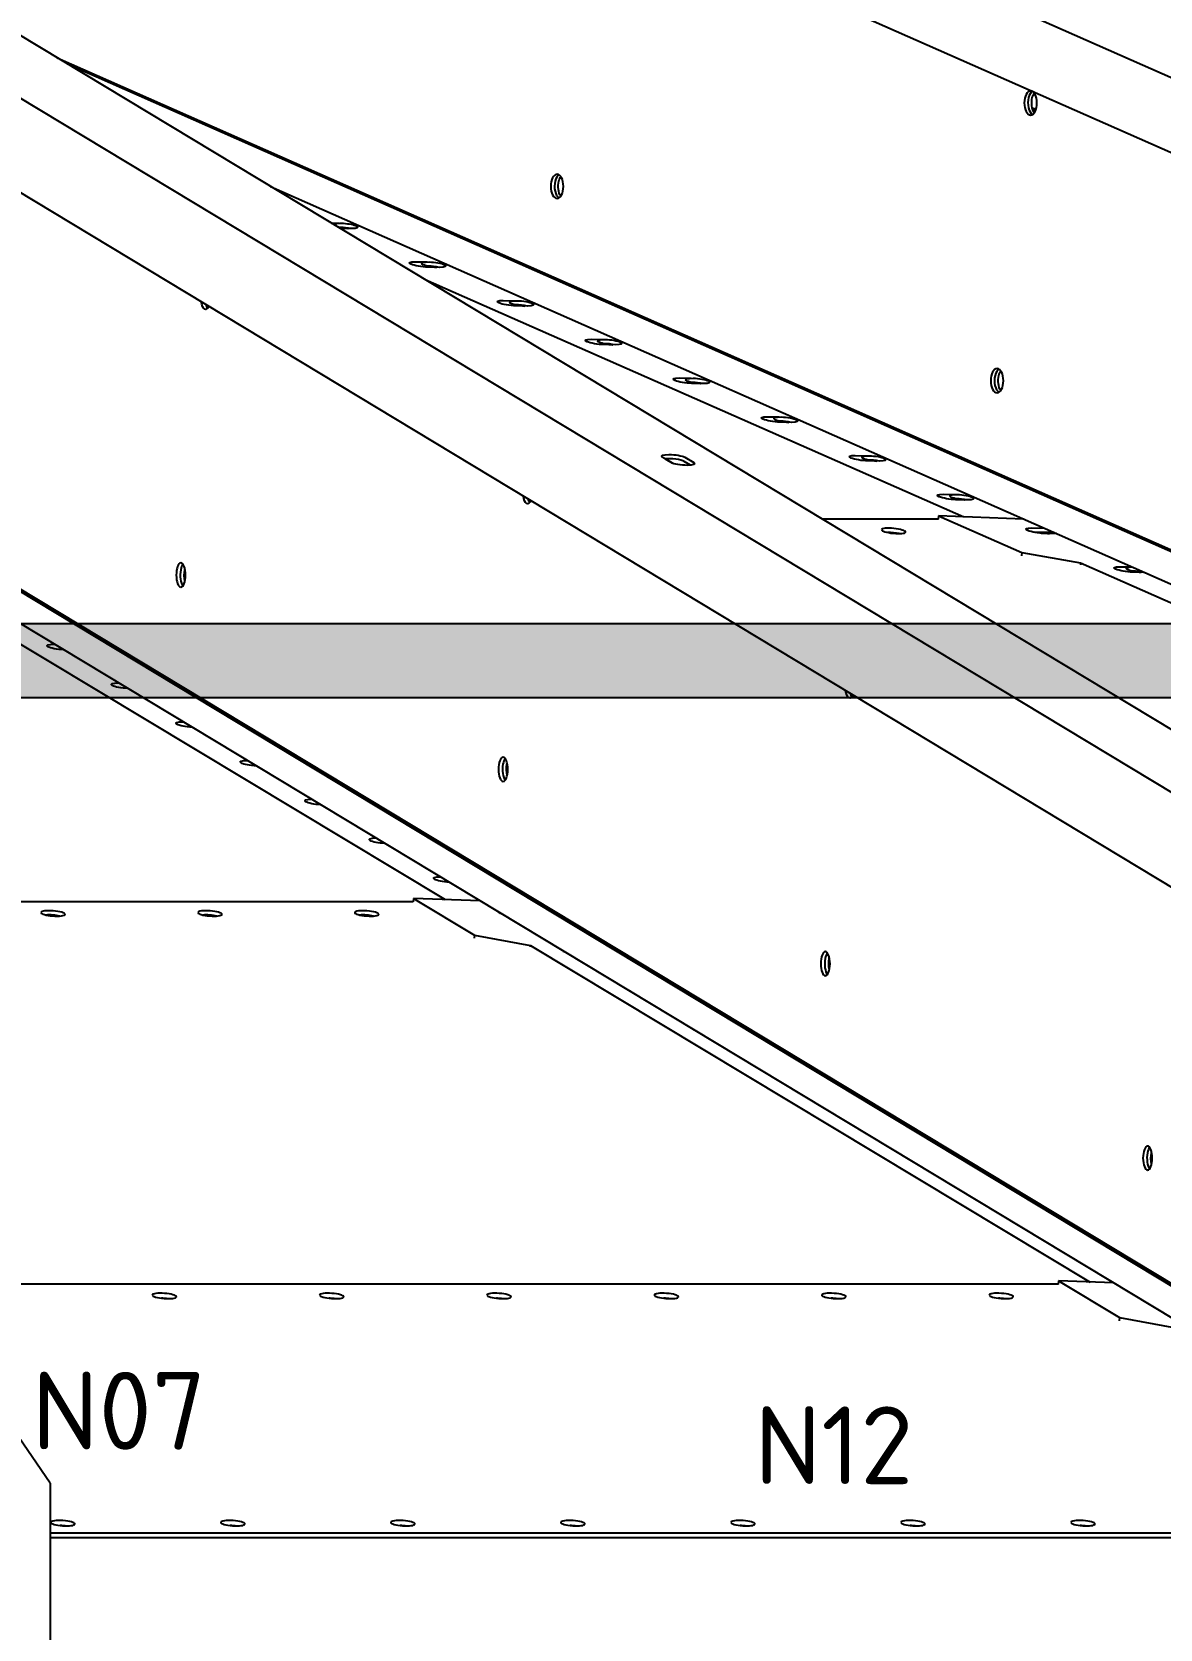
# Model space of a CAD drawing. Header units: millimetres. Extents: x -272986 to 200319, y -34579 to 49604.
# Drawn here: x 9743 to 10395, y 13685 to 14609 of the extents above; entities that cross this region are included whole.
import ezdxf

# ---------------------------------------------------------------- set-up
doc = ezdxf.new("R2010")
doc.units = ezdxf.units.MM
doc.linetypes.add('CENTER', pattern=[50.800000000000004, 31.75, -6.35, 6.35, -6.35])
doc.layers.get('Defpoints').update_dxf_attribs({"color": 9})
for name, color, linetype in [('X 0051 M', 7, 'Continuous'), ('X 2051 M', 1, 'CENTER'), ('X 3001 D', 5, 'Continuous'), ('X 5001 H', 8, 'Continuous'), ('X 5051 H', 253, 'Continuous')]:
    doc.layers.add(name, color=color, linetype=linetype)
doc.layers.add('X 5999 H', color=7, linetype='Continuous', true_color=0xffffff)
doc.styles.add('BIT STD. 2.5', font='isocpeur.ttf', dxfattribs={"height": 2.5})
doc.styles.add('BIT STD. 3.0', font='isocpeur.ttf', dxfattribs={"height": 2.5})
doc.dimstyles.new('BIT STD. 3.0', dxfattribs={"dimtxt": 3, "dimasz": 3, "dimexe": 1, "dimexo": 0.75, "dimgap": 1, "dimtad": 1, "dimdec": 0, "dimdsep": 46, "dimtxsty": 'BIT STD. 3.0', "dimcen": 0, "dimadec": 0, "dimazin": 0, "dimtfac": 1, "dimtdec": 0, "dimtmove": 0, "dimatfit": 3, "dimfxl": 1, "dimtfill": 1, "dimlwd": -1, "dimlwe": -1, "dimarcsym": 0})
pattern_1 = [(45, (0, 0), (-2.245064030267288, 2.245064030267288), []), (45, (0, 1.5875), (-2.245064030267288, 2.245064030267288), [])]

# ---------------------------------------------------------------- blocks, each defined once
blk = doc.blocks.new('A$C79477E6E')
at = {"extrusion": (0, 1, 0)}
for p, q in [((476.9535320341056, 1806.64523979739), (3012.505441377452, 276.9780702590779)), ((3072.557610990709, 276.9780702590597), (537.0057016473402, 1806.645239797375)), ((635.7450653151718, 1806.937440925562), (4097.672395711848, 277.2702713872477)), ((417.6466637249432, 1787.748446359687), (2953.198573068257, 258.0812768213946)), ((580.8028110970881, 1787.748446359687), (4042.730141493714, 258.0812768213946)), ((937.8569329507045, 1244.387000648647), (2861.240174608814, 84.03363207314942)), ((941.4698749396703, 1240.813944547395), (2861.163744125439, 82.68632884500585)), ((989.3010185121966, 1193.510843669057), (2861.163744125439, 64.23916648433806)), ((1958.776903833823, 948.9082230297281), (3961.688628994238, 63.91324275953957)), ((1964.61123770001, 945.3884414238601), (3961.688628994241, 62.97138614154392)), ((2522.798877798075, 920.0733403948525), (2525.050984276324, 919.2727532652243)), ((2522.993315145217, 919.328441284948), (2524.843311572891, 918.6707977213955)), ((2082.165495673329, 874.4694086095078), (3961.688628994238, 43.99419724816835)), ((2117.252713102742, 853.3017234304152), (2121.900941511838, 853.2077288587807)), ((2124.099938972071, 850.7206520765958), (2122.208978132487, 850.7588903124251)), ((2125.152135458604, 850.4649035906241), (2125.442911311129, 850.3364230556926)), ((2129.029549336217, 850.0676332709463), (2122.390970967081, 850.2018758845061)), ((2165.843165900213, 830.9195486234385), (2172.819568828836, 830.7784746599591)), ((2179.948176653215, 827.6383790721247), (2172.971915730253, 827.7794501640219)), ((2175.01657482086, 828.2914381484297), (2173.126375316981, 828.3296609888403)), ((2175.845675725581, 828.0657493469171), (2176.138734800217, 827.9362599606811)), ((2171.562065837017, 820.5375612886837), (2483.250695962925, 683.2437845942295)), ((2216.762807543328, 808.4902739133304), (2223.738196145827, 808.3492204611393)), ((2230.866803970206, 805.2091248733032), (2223.891557373365, 805.3501754539138)), ((2225.933209984269, 805.8622242341226), (2224.043772511537, 805.9004316650517)), ((2226.543513745393, 805.6646961230217), (2226.830139356112, 805.5380493899102)), ((2267.682449186439, 786.0609992032205), (2274.656823462821, 785.9199662623178)), ((2281.785431287204, 782.7798706744816), (2274.81119901648, 782.9209007438058)), ((2276.849844460783, 783.4330103337052), (2274.961169716149, 783.4712023410593)), ((2277.245421242929, 783.2618447832574), (2277.516839393124, 783.14191753062)), ((2318.602090829554, 763.6317244931124), (2325.575450779816, 763.490712063498)), ((2332.704058604195, 760.3506164756618), (2325.730840659591, 760.4916260336977)), ((2327.766478248897, 761.0037964472085), (2325.878566930831, 761.0419730168633)), ((2327.951200748586, 760.8572825804004), (2328.198499651637, 760.7480125186812)), ((2369.521732472669, 741.2024497830043), (2376.494078096806, 741.0614578646764)), ((2383.622685921189, 737.9213622768402), (2376.65048230271, 738.0623513235896)), ((2378.683111347094, 738.5745825746653), (2376.795964155568, 738.6127436924635)), ((2378.660680727531, 738.4510853078373), (2378.874723167402, 738.3565097544215)), ((2314.03470102567, 714.6485767070881), (2308.814447094668, 717.7978914679043)), ((2310.537099426005, 716.8550637951066), (2314.771247142737, 714.3006547414425)), ((2325.168430810681, 713.1690863404528), (2321.533547945848, 715.3619663059417)), ((2321.748760549825, 717.7978914679024), (2326.96901448083, 714.6485767070881)), ((2420.44137411578, 718.7731750728963), (2427.412705413801, 718.6322036658548)), ((2434.541313238184, 715.4921080780205), (2427.570123945821, 715.6330766134797)), ((2429.599743753854, 716.1453687161011), (2427.713361390368, 716.1835143678618)), ((2429.373711715194, 716.043319007118), (2429.545035080511, 715.9676190566879)), ((2471.361015758896, 696.3439003627882), (2478.331332730795, 696.2029494670332)), ((2480.516375467636, 693.7161548715521), (2478.630758635227, 693.7542850430564)), ((2480.090163220801, 693.6340413361413), (2480.208860379866, 693.5815944965598)), ((2485.459940555174, 693.0628538791989), (2478.489765588933, 693.2038019033716)), ((2468.532732860363, 681.8786414011574), (2401.400880495257, 681.8786414011574)), ((2468.689677564205, 683.8203937720154), (2468.426179985014, 681.8786414011574)), ((2517.724436439188, 681.8786414011574), (2468.689677564205, 683.8203937720154)), ((2468.689677564205, 683.8203937720154), (2516.823139917178, 662.6183857643737)), ((2518.034980132416, 681.8786414011574), (2517.724436439188, 681.8786414011574)), ((2522.677326138702, 676.8377358470352), (2529.768014277659, 676.6943508548284)), ((2535.561231966971, 674.1345932228523), (2523.869294376978, 674.3710227974389)), ((2527.919725501259, 673.8005947265392), (2529.249960047786, 673.7736952682135)), ((2536.873593051776, 673.5547209510169), (2529.80607596874, 673.6976373876187)), ((2553.672467357082, 666.1320675970874), (2553.587603010794, 666.1320675970874)), ((1859.220148098797, 656.5811394415705), (2183.139991861408, 461.7722684968685)), ((2516.823139917178, 662.6183857643737), (2516.565657454626, 660.7209596716802)), ((2516.823139917178, 662.6183857643737), (2550.813872733506, 656.5811394415705)), ((2550.813872733506, 656.5811394415705), (2550.673129342245, 655.5439807150924)), ((2550.813872733506, 656.5811394415705), (2992.843781130749, 461.8741476874948)), ((2573.59696778181, 654.4084611369253), (2580.520220051756, 654.2684619643042)), ((2587.627727152587, 651.1287930666604), (2580.725717611855, 651.2683626775088)), ((2582.611876375307, 651.7835557906328), (2580.762581692634, 651.8209514704977)), ((1957.081334969615, 609.5499117167074), (1957.271217176803, 609.5463708722109)), ((1962.475676196311, 606.4065849865347), (1962.302556146256, 606.4098132572908)), ((1994.37577194559, 587.1206370065975), (1994.445924459014, 587.119328831679)), ((1999.650383478522, 583.9795429460046), (1999.596993122232, 583.9805385471827)), ((2164.838088278615, 462.4507568652807), (2164.634569396181, 460.5090044944209)), ((2203.468392687118, 461.0186538006546), (2164.838088278615, 462.4507568652807)), ((2164.838088278615, 462.4507568652807), (2200.091878765594, 441.2487488576389)), ((2164.716797130426, 460.5090044944209), (1730.485329000785, 460.5090044944209)), ((2200.091878765594, 441.2487488576389), (2199.893239818, 439.3535554346599)), ((2200.091878765594, 441.2487488576389), (2232.470894783241, 435.2115025348339)), ((2232.470894783241, 435.2115025348339), (2232.362422149123, 434.1765764780703)), ((2232.470894783241, 435.2115025348339), (2556.390738546503, 240.4026315897372)), ((1954.594953636068, 124), (1869.172256129132, 249)), ((2538.088834953061, 241.081119958546), (2537.885316070631, 239.1393675876861)), ((2569.993907725893, 239.8983347541653), (2538.088834953061, 241.081119958546)), ((2538.088834953061, 241.081119958546), (2573.342625439884, 219.8791119509042)), ((2537.971490209802, 239.1393675876861), (1875.910830687404, 239.1393675876861)), ((2573.342625439884, 219.8791119509042), (2573.144220502774, 217.9861511974505)), ((2573.342625439884, 219.8791119509042), (2605.721641457509, 213.8418656280992)), ((1954.594953636068, 124), (1954.594953636068, 19)), ((1954.594953636068, 95.22993228098494), (2728.210907206001, 95.22993228098312)), ((2728.002366109915, 92.30682208662802), (1954.594953636068, 92.30682208662984))]:
    blk.add_line(p, q, dxfattribs=at)
at = {"extrusion": (0, 0, -1)}
for centre, major_axis, ratio, start_param, end_param in [((2521.899023138292, 922.8236979599151), (4.662936703425657e-15, -7.000000000000064), 0.5224985647159204, -4.258603374866197, 2.02458193231339), ((2526.162223960066, 922.8236979599187), (1.998401444325282e-15, -7.000000000000083), 0.5224985647159219, 0.6221752504491398, 2.024581932313404), ((2526.162223960066, 922.8236979599187), (1.332267629550188e-15, -6.9999999999994), 0.5224985647159219, 2.024581932313404, 2.519417403140376), ((2247.952003462775, 874.5281644422776), (4.662936703425657e-15, -7.000000000000064), 0.5224985647159204, -4.258603374866193, 2.024581932313393), ((2252.215204284545, 874.5281644422812), (1.77635683940025e-15, -6.999999999998453), 0.522498564715922, 2.02458193231331, 2.519417403140459), ((2252.215204284548, 874.5281644422794), (1.554312234475219e-15, -7.000000000000391), 0.5224985647159218, 0.622175250449013, 2.02458193231339), ((2125.639976836337, 851.6411972573551), (-6.961864500088557, 0.7296867015417704), 0.200432857043433, 0.04540287107042628, 2.659771290160591), ((2124.960805038136, 849.2052720953925), (6.936425114089134, -0.9412792553916878), 0.1819892258667465, -1.990683508877888, -1.247483718733551), ((2125.639976836337, 851.6411972573551), (6.961864500088316, -0.7296867015417448), 0.2004328570434331, -0.4818213634291757, 1.044927787494102), ((2169.407540815231, 829.3494993937311), (-6.936425114087543, 0.9412792553914708), 0.1819892258667467, -2.134987046166085, 1.006605607423708), ((2176.557584878723, 829.211922547247), (-6.961864500088503, 0.7296867015417644), 0.200432857043433, -1.841917693704165, 2.659771290160601), ((2176.557584878723, 829.211922547247), (6.96186450008843, -0.7296867015417572), 0.2004328570434331, -0.4818213634291801, 1.044714430311439), ((2044.475849401708, 810.348170787991), (0, -7.000000000000061), 0.3826834323650596, -0.7457192521791436, 1.19950485769779), ((2220.327182458346, 806.920224683623), (-6.936425114087543, 0.9412792553914708), 0.1819892258667467, -2.134987046166085, 1.006605607423708), ((2227.475192921109, 806.7826478371371), (-6.961864500088559, 0.7296867015417707), 0.2004328570434331, -1.841704691079552, 2.659771290160639), ((2226.800088324369, 804.3467226751745), (6.936425114089678, -0.9412792553917613), 0.1819892258667466, -1.99153494413923, -1.247274138702688), ((2227.475192921109, 806.7826478371371), (6.96186450008843, -0.7296867015417573), 0.2004328570434331, -0.4818213634291793, 1.044501427686917), ((2271.246824101458, 784.4909499735131), (-6.936425114087543, 0.9412792553914708), 0.1819892258667467, -2.134987046166085, 1.006605607423708), ((2278.392800963495, 784.353373127029), (-6.961864500088518, 0.7296867015417665), 0.2004328570434331, -1.841492041241047, 2.659771290160644), ((2277.719729967492, 781.9174479650665), (6.936425114089491, -0.9412792553917356), 0.1819892258667465, -1.991960370778719, -1.24716972987855), ((2278.392800963495, 784.353373127029), (6.96186450008843, -0.729686701541757), 0.2004328570434331, -0.4818213634291766, 1.044288777848432), ((2502.505483639001, 762.0526372703516), (4.662936703425657e-15, -7.000000000000064), 0.5224985647159204, -4.258603374866197, 2.02458193231339), ((2506.768684460774, 762.0526372703553), (1.77635683940025e-15, -6.999999999999496), 0.5224985647159218, 2.024581932313408, 2.519417403140534), ((2322.166465744569, 762.061675263405), (-6.936425114087543, 0.9412792553914708), 0.1819892258667467, -2.134987046166085, 1.006605607423708), ((2329.310409005881, 761.924098416921), (-6.961864500088534, 0.7296867015417685), 0.2004328570434331, -1.841279742434985, 2.659771290160604), ((2329.310409005881, 761.924098416921), (6.961864500088543, -0.729686701541769), 0.2004328570434331, -0.4818213634291784, 1.044076479042224), ((2506.768684460774, 762.0526372703534), (1.554312234475219e-15, -6.999999999999987), 0.5224985647159219, 0.6221752504489415, 2.024581932313404), ((2373.086107387684, 739.632400553297), (-6.936425114087541, 0.9412792553914697), 0.1819892258667467, -2.134987046166087, 1.006605607423706), ((2380.228017048263, 739.4948237068111), (-6.961864500088527, 0.7296867015417672), 0.2004328570434331, -1.841067792916515, 2.659771290160637), ((2380.228017048263, 739.4948237068111), (6.961864500088543, -0.729686701541769), 0.2004328570434331, -0.4818213634291784, 1.043864529523887), ((2379.559013253729, 737.0588985448485), (6.936425114089591, -0.9412792553917492), 0.1819892258667465, -1.992810644383639, -1.246961672307423), ((2320.50185775325, 714.648576707079), (6.972839224681826, -0.6160463835602841), 0.2078276749251632, -0.4019630360341999, 2.739629617555593), ((2424.005749030799, 717.2031258431889), (-6.936425114087542, 0.9412792553914698), 0.1819892258667467, -2.134987046166086, 1.006605607423707), ((2431.145625090652, 717.065548996703), (-6.961864500088605, 0.7296867015417754), 0.2004328570434331, -1.840856190959551, 2.659771290160591), ((2430.478654896844, 714.6296238347404), (6.936425114089172, -0.9412792553916929), 0.1819892258667465, -1.993235492266717, -1.246858022643155), ((2431.145625090652, 717.065548996703), (6.961864500088543, -0.729686701541769), 0.2004328570434331, -0.4818213634291784, 1.043652927566906), ((2230.913489794599, 697.872643616065), (-2.220446049250313e-16, -7.000000000000071), 0.3826834323650596, -0.7457192521777678, 1.199504857696238), ((2482.063233133034, 694.6362742865949), (-6.961864500088527, 0.7296867015417678), 0.2004328570434331, -1.840644934849539, 2.659771290160631), ((2481.398296539963, 692.2003491246323), (6.936425114089444, -0.9412792553917297), 0.1819892258667465, -1.993660148148772, -1.246754625117551), ((2532.980841175417, 672.2069995764869), (6.961864500088804, -0.7296867015419426), 0.2004328570434331, -2.263537164131135, -1.621587570508966), ((2030.271817539284, 649.5771100984257), (4.218847493575595e-15, -7.000000000000064), 0.3826834323650607, -4.258603374866183, 2.024581932313403), ((2034.891215201842, 649.5771100984275), (1.110223024625157e-15, -7.000000000000236), 0.3826834323650622, 1.039634466989359, 2.024581932313402), ((2034.891215201838, 649.577110098433), (8.881784197001252e-16, -6.999999999987114), 0.3826834323650622, 2.024581932313364, 2.101958186600623), ((2584.204826142533, 652.7008350607321), (-6.961864500088569, 0.7296867015417965), 0.2004328570434394, -1.831195359937992, 0.9926222696989004), ((1996.986382533913, 585.5505877768901), (-6.961864500088748, 0.7296867015419605), 0.2004328570434395, -1.976094817312744, 1.16549783627705), ((2417.35113018749, 585.3971164441409), (6.661338147750939e-16, -7.000000000000065), 0.3826834323650595, -0.7457192521763467, 1.199504857694697), ((2034.280819509884, 563.1213130667802), (-6.961864500088771, 0.7296867015419631), 0.2004328570434394, -1.96581832133809, 1.157817903174525), ((2071.575256485852, 540.6920383566721), (-6.961864500088792, 0.7296867015418191), 0.2004328570434394, -1.94726809272426, 1.139267674561532), ((2216.709457932175, 537.1015829264998), (4.218847493575595e-15, -7.000000000000064), 0.3826834323650607, -4.258603374866222, 2.024581932313365), ((2221.328855594733, 537.1015829265016), (1.110223024625156e-15, -7.000000000000294), 0.3826834323650621, 1.039634466989466, 2.024581932313379), ((2221.328855594726, 537.101582926518), (1.554312234475219e-15, -6.999999999967821), 0.3826834323650622, 2.024581932313117, 2.101958186600383), ((2108.869693461824, 518.2627636465622), (-6.961864500088792, 0.7296867015418191), 0.2004328570434395, -1.92870838267315, 1.120707964510361), ((2146.164130437795, 495.8334889364542), (-6.961864500088794, 0.7296867015418195), 0.2004328570434394, -1.910132769813126, 1.102132351650265), ((2183.458567413767, 473.4042142263443), (-6.961864500088764, 0.7296867015418163), 0.2004328570434394, -1.891534783200447, 1.083534365037604), ((1956.06927338578, 450.8373626697485), (6.982253733321256, -0.4981293040194546), 0.2139411660812019, -1.778922861750537, -1.362669791839155), ((2046.836508019765, 450.8373626697485), (6.982253733321649, -0.4981293040194824), 0.2139411660812019, -1.778922861750489, -1.362669791839185), ((2137.603742653748, 450.8373626697485), (6.982253733321654, -0.4981293040194828), 0.2139411660812018, -1.778922861750394, -1.362669791839319), ((2258.353818290441, 431.4687750004832), (-6.96186450008882, 0.7296867015418226), 0.2004328570434393, -0.7410333780092504, -0.06696704015351074), ((2403.147098325066, 424.6260557545756), (4.218847493575595e-15, -7.000000000000064), 0.3826834323650607, -4.258603374866214, 2.024581932313372), ((2407.766495987631, 424.6260557545775), (1.110223024625157e-15, -7.000000000001435), 0.3826834323650622, 1.039634466990075, 2.02458193231329), ((2407.766495987657, 424.6260557545374), (1.554312234475219e-15, -7.000000000082981), 0.3826834323650621, 2.024581932313909, 2.101958186599266), ((2295.648255266413, 409.0395002903733), (-6.961864500088723, 0.7296867015418129), 0.2004328570434394, -0.6795094600577443, -0.1284909581050481), ((2370.237129218349, 364.1809508701554), (-6.961864500081976, 0.7296867015411057), 0.2004328570434394, -0.4392005433478774, -0.3687998748148808), ((2589.584738717956, 312.1505285826497), (4.218847493575595e-15, -7.000000000000064), 0.3826834323650607, -4.258603374866211, 2.024581932313375), ((2594.204136380522, 312.1505285826497), (1.332267629550188e-15, -7.000000000000806), 0.3826834323650621, 1.039634466989969, 2.024581932313365), ((2594.204136380551, 312.1505285826115), (1.77635683940025e-15, -7.000000000081176), 0.3826834323650621, 2.024581932313876, 2.101958186599277), ((2020.676382965041, 232.3908359573852), (-6.98225373332115, 0.4981293040194395), 0.2139411660811984, -3.463462980256011, 2.819722326923575), ((2117.515384825809, 232.3908359573852), (-6.98225373332115, 0.4981293040194395), 0.2139411660811984, -3.463462980256011, 2.819722326923575), ((2214.35438668658, 232.3908359573852), (-6.98225373332115, 0.4981293040194395), 0.2139411660811984, -3.463462980256011, 2.819722326923575), ((2311.193388547348, 232.3908359573852), (-6.98225373332115, 0.4981293040194395), 0.2139411660811984, -3.463462980256011, 2.819722326923575), ((2408.032390408116, 232.3908359573852), (-6.98225373332115, 0.4981293040194395), 0.2139411660811984, -3.463462980256011, 2.819722326923575), ((2504.871392268884, 232.3908359573852), (-6.98225373332115, 0.4981293040194395), 0.2139411660811984, -3.463462980256011, 2.819722326923575), ((2020.46784186763, 229.4677257630156), (6.982253733321165, -0.498129304019449), 0.2139411660812018, -1.778922861478863, -1.362669791917708), ((2117.306843728398, 229.4677257630137), (6.982253733321665, -0.4981293040194847), 0.2139411660812018, -1.778922861478883, -1.36266979191769), ((2214.145845589166, 229.4677257630156), (6.982253733320721, -0.4981293040194171), 0.2139411660812018, -1.77892286147884, -1.362669791917635), ((2310.984847449934, 229.4677257630137), (6.98225373332246, -0.4981293040195414), 0.2139411660812018, -1.778922861478861, -1.362669791917841), ((2407.823849310702, 229.4677257630137), (6.982253733321699, -0.4981293040194874), 0.2139411660812019, -1.778922861478815, -1.362669791917691), ((2504.66285117147, 229.4677257630156), (6.982253733320464, -0.4981293040193992), 0.2139411660812018, -1.778922861478915, -1.362669791917539), ((1961.948397437005, 100.8537086395827), (-6.98225373332115, 0.4981293040194395), 0.2139411660811984, -3.463462980256004, 2.819722326923582), ((2060.313995058026, 100.8537086395827), (-6.98225373332115, 0.4981293040194395), 0.2139411660811984, -3.463462980256004, 2.819722326923582), ((2158.679592679047, 100.8537086395827), (-6.98225373332115, 0.4981293040194395), 0.2139411660811984, -3.463462980256004, 2.819722326923582), ((2257.045190300068, 100.8537086395827), (-6.98225373332115, 0.4981293040194395), 0.2139411660811984, -3.463462980256004, 2.819722326923582), ((2355.410787921093, 100.8537086395827), (-6.98225373332115, 0.4981293040194395), 0.2139411660811984, -3.463462980256004, 2.819722326923582), ((2453.776385542114, 100.8537086395827), (-6.98225373332115, 0.4981293040194395), 0.2139411660811984, -3.463462980256004, 2.819722326923582), ((2552.141983163136, 100.8537086395827), (-6.98225373332115, 0.4981293040194395), 0.2139411660811984, -3.463462980256004, 2.819722326923582)]:
    blk.add_ellipse(centre, major_axis=major_axis, ratio=ratio, start_param=start_param, end_param=end_param, dxfattribs=at)
for centre, major_axis, ratio, start_param, end_param in [((2524.030623549184, 922.8236979599187), (3.792521852119535e-13, -7.000000000000042), 0.5224985647159218, -2.0245819323135, -0.2956922084944826), ((2524.030623549173, 922.8236979599151), (-2.220446049250313e-16, 7.000000000000158), 0.5224985647159194, 1.117010721276374, 2.845900445095273), ((2524.030623549184, 922.8236979599187), (-1.998401444325282e-15, 6.999999999999838), 0.5224985647159218, 0.2956922084955788, 1.117010721276356), ((2250.083603873667, 874.5281644422794), (-8.881784197001252e-16, 7.000000000000079), 0.5224985647159219, 0.2956922084956938, 1.117010721276435), ((2250.083603873667, 874.5281644422794), (3.799183190267285e-13, -7.000000000000181), 0.5224985647159218, -2.024581932313485, -0.2956922084945119), ((2250.083603873656, 874.5281644422757), (-2.220446049250313e-16, 6.999999999999812), 0.5224985647159194, 1.117010721276326, 2.845900445095126), ((2125.384662732391, 849.2052720953925), (-6.961864500088579, 0.729686701541627), 0.2004328570434331, -2.078152360719416, -1.061011829433387), ((2125.291362318712, 851.6411972573533), (6.936425114087866, -0.9412792553913817), 0.1819892258667465, -1.836781804294141, -1.304810849295824), ((2176.302270774777, 826.7759973852826), (-6.961864500088211, 0.7296867015415881), 0.2004328570434331, -2.078117923047106, -1.061011829433394), ((2176.211003961831, 829.211922547247), (6.936425114088077, -0.9412792553914108), 0.1819892258667465, -1.836781804293916, -1.304810849295877), ((2046.785548232994, 810.3481707879928), (8.881784197001252e-16, -6.999999999999035), 0.3826834323650621, -0.9388264222513092, -0.4457221238611254), ((2046.78554823298, 810.348170787991), (4.440892098500626e-16, 7.000000000000895), 0.3826834323650597, 2.202766231337274, 2.695870529729183), ((2227.219878817163, 804.3467226751745), (-6.961864500088326, 0.7296867015416002), 0.2004328570434331, -2.078083484444738, -1.061011829433397), ((2227.130645604946, 806.7826478371371), (6.936425114088262, -0.9412792553914362), 0.1819892258667465, -1.83678180429404, -1.304810849295764), ((2278.137486859549, 781.9174479650665), (-6.961864500088468, 0.729686701541615), 0.2004328570434331, -2.078049044912317, -1.061011829433329), ((2278.050287248068, 784.353373127029), (6.936425114090705, -0.9412792553917673), 0.1819892258667465, -1.83678180429399, -1.304810849295839), ((2504.637084049897, 762.0526372703534), (-1.998401444325282e-15, 7.000000000000204), 0.5224985647159217, 0.2956922084955555, 1.117010721276417), ((2329.055094901934, 759.4881732549566), (-6.961864500088629, 0.7296867015416326), 0.2004328570434331, -2.07801460445008, -1.061011829433403), ((2328.969928891187, 761.924098416921), (6.936425114089327, -0.9412792553915803), 0.1819892258667465, -1.836781804293915, -1.304810849295816), ((2504.637084049897, 762.0526372703534), (3.796962744218035e-13, -7.000000000000096), 0.5224985647159218, -2.0245819323135, -0.2956922084947446), ((2504.637084049882, 762.0526372703516), (-6.661338147750939e-16, 7.000000000000187), 0.5224985647159194, 1.117010721276372, 2.845900445095272), ((2379.972702944317, 737.0588985448485), (-6.961864500088713, 0.7296867015416413), 0.2004328570434331, -2.077980163057747, -1.061011829433371), ((2379.889570534306, 739.4948237068111), (6.936425114089002, -0.9412792553915367), 0.1819892258667465, -1.836781804293817, -1.304810849296012), ((2315.066391218268, 715.3619663059308), (-6.972839224685911, 0.6160463835605224), 0.2078276749251722, -2.739629617557837, -0.8193896798238904), ((2430.890310986706, 714.6296238347404), (-6.961864500088387, 0.7296867015416071), 0.2004328570434331, -2.077945720735282, -1.061011829433391), ((2430.809212177421, 717.0655489967048), (6.936425114090563, -0.9412792553917481), 0.1819892258667465, -1.836781804294015, -1.304810849295853), ((2233.223188625885, 697.8726436160669), (1.998401444325282e-15, -7.000000000000856), 0.3826834323650622, -0.9388264222492531, -0.4457221238612381), ((2233.223188625871, 697.872643616065), (0, 7.000000000000274), 0.3826834323650597, 2.202766231339073, 2.695870529729426), ((2481.807919029088, 692.2003491246323), (-6.961864500088345, 0.7296867015416021), 0.2004328570434331, -2.0779112774824, -1.061011829433412), ((2481.728853820543, 694.6362742865949), (6.936425114088407, -0.9412792553914552), 0.1819892258667465, -1.836781804293842, -1.304810849295907), ((2442.355636618362, 672.6941846088775), (-6.961864500088025, 0.7296867015415932), 0.2004328570434394, -2.080580824157725, -1.061011829433242), ((2032.58151637057, 649.5771100984275), (2.76667577736589e-13, -6.999999999999987), 0.3826834323650621, -2.024581932313565, -0.4457221238612894), ((2032.581516370556, 649.5771100984257), (2.220446049250313e-16, 7.000000000000094), 0.3826834323650595, 1.117010721276418, 2.695870529729405), ((2032.58151637057, 649.5771100984275), (2.784439345759893e-13, -7.000000000000289), 0.3826834323650621, -2.695870529728682, -2.024581932314012), ((2032.581516370556, 649.5771100984257), (-2.771116669464391e-13, 6.999999999999993), 0.3826834323650595, 0.4457221238601443, 1.117010721276246), ((2583.949512038587, 650.2649098987695), (-6.961864500088381, 0.7296867015416301), 0.2004328570434394, -2.076312086450057, -1.061011829433327), ((2583.964805843476, 652.7008350607339), (6.936425114088796, -0.9412792553915404), 0.1819892258667522, -1.83678180429422, -1.304810849295662), ((2419.66082901878, 585.3971164441427), (6.66133814775094e-16, -7.00000000000178), 0.3826834323650622, -0.938826422247109, -0.4457221238613898), ((2419.660829018761, 585.3971164441391), (0, 6.999999999998704), 0.3826834323650596, 2.202766231341095, 2.695870529729698), ((2219.019156763461, 537.1015829265016), (2.76667577736589e-13, -6.999999999999987), 0.3826834323650621, -2.024581932313601, -0.4457221238612412), ((2219.019156763447, 537.1015829264998), (-4.440892098500626e-16, 7.000000000000085), 0.3826834323650596, 1.117010721276333, 2.695870529729419), ((2219.019156763465, 537.1015829265016), (2.773337115513642e-13, -7.000000000000523), 0.3826834323650622, -2.69587052972889, -2.024581932313974), ((2219.019156763447, 537.1015829264998), (-2.775557561562891e-13, 6.999999999999786), 0.3826834323650597, 0.4457221238600386, 1.117010721276223), ((1956.104030235128, 451.3245477021428), (-6.982253733321152, 0.4981293040192932), 0.2139411660812019, -2.188259565781653, -0.9533330878096382), ((2046.871264869111, 451.3245477021428), (-6.982253733321482, 0.4981293040193163), 0.2139411660812018, -2.188259565781484, -0.9533330878096771), ((2137.638499503097, 451.3245477021428), (-6.982253733321211, 0.4981293040192974), 0.2139411660812018, -2.18825956578157, -0.9533330878097517), ((2405.456797156356, 424.6260557545775), (2.782218899710643e-13, -7.000000000000377), 0.3826834323650622, -2.024581932313513, -0.4457221238615572), ((2405.456797156341, 424.6260557545756), (2.220446049250313e-16, 7.000000000000058), 0.3826834323650596, 1.117010721276422, 2.695870529729586), ((2405.456797156356, 424.6260557545738), (2.775557561562893e-13, -7.000000000002069), 0.3826834323650622, -2.695870529728981, -2.024581932314173), ((2405.456797156341, 424.6260557545738), (-2.76889622341514e-13, 7.000000000001351), 0.3826834323650596, 0.4457221238600724, 1.117010721276152), ((2591.89443754925, 312.1505285826515), (2.775557561562891e-13, -7.000000000000353), 0.3826834323650621, -2.024581932313498, -0.4457221238614539), ((2591.894437549232, 312.1505285826497), (2.220446049250313e-16, 7.000000000000123), 0.3826834323650596, 1.117010721276451, 2.695870529729962), ((2591.89443754925, 312.1505285826479), (2.788880237858393e-13, -7.000000000001791), 0.3826834323650623, -2.69587052972897, -2.02458193231412), ((2591.894437549232, 312.1505285826515), (-2.777778007612142e-13, 6.999999999998166), 0.3826834323650596, 0.4457221238596056, 1.117010721276317), ((2020.467841868958, 229.4677257630301), (-6.982253733317449, 0.4981293040193076), 0.2139411660810683, -1.77892286175233, -1.362669791837364), ((2117.306843729726, 229.4677257630283), (-6.982253733324085, 0.4981293040197355), 0.2139411660813151, -1.778922861752227, -1.362669791837573), ((2214.145845590494, 229.4677257630283), (-6.982253733323424, 0.498129304019679), 0.2139411660813209, -1.77892286175225, -1.362669791837578), ((2310.984847451266, 229.4677257630301), (-6.982253733322415, 0.4981293040196139), 0.2139411660811376, -1.778922861752294, -1.362669791837597), ((2407.823849312033, 229.4677257630265), (-6.982253733325869, 0.4981293040198452), 0.2139411660814848, -1.778922861752094, -1.362669791837676), ((2504.662851172801, 229.4677257630301), (-6.982253733317878, 0.4981293040193425), 0.2139411660810656, -1.778922861752315, -1.362669791837352), ((1961.739856340919, 97.93059844522759), (-6.982253733320029, 0.4981293040193652), 0.2139411660811474, -1.77892286175231, -1.362669791837494), ((2060.10545396194, 97.93059844522577), (-6.982253733322763, 0.4981293040195626), 0.2139411660812269, -1.778922861752278, -1.362669791837645), ((2158.471051582965, 97.93059844522577), (-6.982253733321093, 0.4981293040194502), 0.2139411660812324, -1.778922861752335, -1.362669791837573), ((2256.836649203986, 97.93059844522577), (-6.982253733321788, 0.4981293040194802), 0.2139411660812229, -1.778922861752182, -1.362669791837568), ((2355.202246825007, 97.93059844522577), (-6.982253733321934, 0.4981293040195051), 0.2139411660812328, -1.778922861752243, -1.362669791837509), ((2453.567844446032, 97.93059844522577), (-6.982253733321578, 0.4981293040194772), 0.2139411660812338, -1.778922861752255, -1.362669791837499), ((2551.933442067053, 97.93059844522577), (-6.982253733321198, 0.4981293040194464), 0.2139411660812309, -1.778922861752267, -1.362669791837554)]:
    blk.add_ellipse(centre, major_axis=major_axis, ratio=ratio, start_param=start_param, end_param=end_param)
at = {"extrusion": (0, 0, -0.9999999999999999)}
for centre, major_axis, ratio, start_param, end_param in [((2125.639976836337, 851.6411972573551), (-6.961864500088225, 0.7296867015417353), 0.2004328570434331, -1.842131050886605, -0.8534032892331334), ((2175.880446681254, 826.7759973852826), (6.936425114089102, -0.9412792553916828), 0.1819892258667465, -1.991109323661068, -1.247378801499776), ((2328.63937161061, 759.4881732549566), (6.936425114089221, -0.9412792553916988), 0.1819892258667465, -1.992385604039875, -1.247065574566526), ((2315.281603822245, 717.7978914678934), (-6.972839224685901, 0.6160463835606441), 0.2078276749251631, -0.4019630360344895, 2.739629617555304), ((2474.925390673914, 694.7738511330808), (-6.936425114087572, 0.9412792553914734), 0.1819892258667467, -2.134987046166085, 1.006605607423708), ((2482.063233133034, 694.6362742865949), (6.961864500088543, -0.729686701541769), 0.2004328570434331, -0.4818213634291793, 1.043441671456951), ((2526.241701053725, 675.267686617326), (-6.936425114090031, 0.941279255391838), 0.1819892258667525, -2.134987046165283, 1.00660560742451), ((2577.161342696836, 652.838411907218), (-6.936425114089554, 0.9412792553917734), 0.1819892258667524, -2.134987046165328, 1.006605607424465), ((2583.634248562899, 650.2649098987695), (6.936425114090381, -0.9412792553918885), 0.1819892258667522, -2.013160776114207, -1.24653103529566), ((1959.691945557941, 607.979862487), (-6.961864500088749, 0.7296867015419601), 0.2004328570434394, -1.976094817312708, 1.165497836277085), ((1956.277814481862, 453.7604728641054), (-6.982253733321149, 0.4981293040194478), 0.2139411660812018, -3.463462980256005, 2.819722326923581), ((2047.045049115852, 453.7604728641054), (-6.982253733321149, 0.4981293040194478), 0.2139411660812018, -3.463462980256005, 2.819722326923581), ((2137.812283749834, 453.7604728641054), (-6.982253733321149, 0.4981293040194478), 0.2139411660812018, -3.463462980256005, 2.819722326923581), ((2221.059381314473, 453.8980497105913), (-6.961864500089272, 0.7296867015418708), 0.2004328570434393, -0.7932525770155197, -0.01474784114705419)]:
    blk.add_ellipse(centre, major_axis=major_axis, ratio=ratio, start_param=start_param, end_param=end_param, dxfattribs=at)
at = {"extrusion": (0, 0, -0.9999999999999998)}
blk.add_ellipse((2442.610950722308, 675.1301097708401), major_axis=(-6.96186450008854, 0.7296867015417929), ratio=0.2004328570434394, start_param=-3.623414017018972, end_param=2.659771290160614, dxfattribs=at)
at = {"extrusion": (0, 0, -0.9999999999999997)}
blk.add_ellipse((2332.942692242381, 386.6102255802634), major_axis=(-6.961864500088628, 0.7296867015418033), ratio=0.2004328570434394, start_param=-0.6001016108141393, end_param=-0.2078988073488432, dxfattribs=at)
blk = doc.blocks.new('*D706')
at = {"layer": 'Defpoints', "color": 0, "transparency": 16777216}
for p in [(15596.99999999999, 17732.44809638601), (-1.091393642127514e-10, 13630), (15596.99999999999, 13630)]:
    blk.add_point(p, dxfattribs=at)
at = {"layer": 'X 3001 D', "color": 0, "transparency": 16777216}
for p, q in [((-1.091366087574533e-10, 13675), (-1.088844877758586e-10, 17792.44809638601)), ((15596.99999999999, 13675), (15596.99999999999, 17792.44809638601)), ((179.9999999998911, 17732.44809638601), (15416.99999999999, 17732.44809638601))]:
    blk.add_line(p, q, dxfattribs=at)
for points in [[(179.9999999998911, 17762.44809638601), (179.9999999998911, 17702.44809638601), (-1.08888161716256e-10, 17732.44809638601)], [(15416.99999999999, 17762.44809638601), (15416.99999999999, 17702.44809638601), (15596.99999999999, 17732.44809638601)]]:
    blk.add_solid(points, dxfattribs=at)
at = {"layer": 'X 3001 D', "color": 0, "transparency": 16777216, "insert": (7798.499999999942, 17882.44809638601), "char_height": 150, "attachment_point": 5, "style": 'BIT STD. 3.0', "bg_fill": 3, "box_fill_scale": 1.1, "bg_fill_color": 256, "bg_fill_true_color": 13158600, "bg_fill_transparency": 0}
blk.add_mtext('INTERNAL TANK DIAMETER - %%C15597mm (20 PLATES ROUND)', dxfattribs=at)
blk = doc.blocks.new('NP16_250NB_PLAN')
h = blk.add_hatch(color=8)
h.dxf.hatch_style = 1
edge = h.paths.add_edge_path()
edge.add_arc((-171.4518341663096, 45.94038050569741), 13, 0, 360)
edge = h.paths.add_edge_path()
edge.add_arc((-125.5114536606122, 125.5114536606122), 13, 0, 360)
edge = h.paths.add_edge_path()
edge.add_arc((-45.94038050569745, 171.4518341663096), 13, 0, 360)
edge = h.paths.add_edge_path()
edge.add_arc((45.94038050569739, 171.4518341663096), 13, 0, 360)
edge = h.paths.add_edge_path()
edge.add_arc((125.5114536606121, 125.5114536606123), 13, 0, 360)
edge = h.paths.add_edge_path()
edge.add_arc((171.4518341663096, 45.94038050569748), 13, 0, 360)
edge = h.paths.add_edge_path()
edge.add_arc((171.4518341663096, -45.94038050569743), 13, 0, 360)
edge = h.paths.add_edge_path()
edge.add_arc((125.5114536606121, -125.5114536606122), 13, 0, 360)
edge = h.paths.add_edge_path()
edge.add_arc((45.94038050569733, -171.4518341663096), 13, 0, 360)
edge = h.paths.add_edge_path()
edge.add_arc((-45.94038050569749, -171.4518341663096), 13, 0, 360)
edge = h.paths.add_edge_path()
edge.add_arc((-125.5114536606122, -125.5114536606122), 13, 0, 360)
edge = h.paths.add_edge_path()
edge.add_arc((-171.4518341663096, -45.94038050569742), 13, 0, 360)
edge = h.paths.add_edge_path()
edge.add_arc((0, 0), 135, 0, 360)
at = {"layer": 'X 5001 H'}
h = blk.add_hatch(color=256, dxfattribs=at)
h.dxf.hatch_style = 1
h.set_gradient(color1=(91, 91, 91), rotation=45, one_color=1, tint=1, name='CYLINDER')
edge = h.paths.add_edge_path()
edge.add_arc((0, 0), 202.5, 0, 360)
at = {"layer": 'X 5051 H'}
h = blk.add_hatch(dxfattribs=at)
h.set_pattern_fill('STEEL', color=256, style=0)
h.set_pattern_definition(pattern_1)
edge = h.paths.add_edge_path()
edge.add_arc((0, 0), 162, 0, 360)
edge = h.paths.add_edge_path(flags=17)
edge.add_arc((0, 0), 160, 0, 360)
at = {"layer": 'Defpoints'}
for centre, radius in [((1.08683813901736e-14, 177.5), 7), ((-88.74999999999997, 153.7195091717379), 7), ((88.74999999999996, 153.7195091717379), 7), ((-153.7195091717379, 88.75000000000003), 7), ((153.7195091717379, 88.75), 7), ((-177.5, 2.17367627803472e-14), 7), ((177.5, -4.347352556069439e-14), 7), ((-153.7195091717379, -88.74999999999994), 6.999999999999999), ((153.7195091717378, -88.7500000000001), 7), ((-88.75000000000007, -153.7195091717378), 7), ((88.74999999999987, -153.7195091717379), 7), ((-1.114309789189069e-13, -177.5), 7)]:
    blk.add_circle(centre, radius, dxfattribs=at)
at = {"layer": 'X 0051 M'}
for centre, radius in [((0, 0), 202.5), ((-45.94038050569745, 171.4518341663096), 13), ((45.94038050569739, 171.4518341663096), 13), ((0, 0), 162), ((0, 0), 160), ((-125.5114536606122, 125.5114536606122), 13), ((0, 0), 135), ((125.5114536606121, 125.5114536606123), 13), ((-171.4518341663096, 45.94038050569741), 13), ((171.4518341663096, 45.94038050569748), 13), ((-171.4518341663096, -45.94038050569742), 13), ((171.4518341663096, -45.94038050569743), 13), ((-125.5114536606122, -125.5114536606122), 13), ((125.5114536606121, -125.5114536606122), 13), ((-45.94038050569749, -171.4518341663096), 13), ((45.94038050569733, -171.4518341663096), 13)]:
    blk.add_circle(centre, radius, dxfattribs=at)
at = {"layer": 'X 2051 M'}
for p, q in [((0, -223.5), (0, 223.5)), ((-51.11676140774787, 190.770350692091), (-40.76399960364704, 152.1333176405282)), ((51.1167614077478, 190.770350692091), (40.76399960364698, 152.1333176405282)), ((-139.6535892843431, 139.6535892843431), (-111.3693180368813, 111.3693180368812)), ((139.653589284343, 139.6535892843432), (111.3693180368812, 111.3693180368813)), ((-190.770350692091, 51.11676140774781), (-152.1333176405282, 40.76399960364699)), ((190.7703506920909, 51.11676140774793), (152.1333176405282, 40.76399960364707)), ((-223.5, 0), (223.5, 0)), ((-190.770350692091, -51.11676140774784), (-152.1333176405282, -40.76399960364703)), ((190.770350692091, -51.11676140774784), (152.1333176405282, -40.76399960364701)), ((-139.6535892843432, -139.6535892843431), (-111.3693180368812, -111.3693180368812)), ((139.6535892843431, -139.6535892843432), (111.3693180368812, -111.3693180368813)), ((-51.11676140774791, -190.770350692091), (-40.76399960364706, -152.1333176405282)), ((51.11676140774776, -190.770350692091), (40.76399960364696, -152.1333176405283))]:
    blk.add_line(p, q, dxfattribs=at)
blk.add_circle((0, 0), 177.5, dxfattribs=at)
blk = doc.blocks.new('*U511')
blk.add_blockref('NP16_250NB_PLAN', (11101.84925934169, 800.5))
at = {"layer": 'Defpoints', "style": 'BIT STD. 2.5'}
blk.add_attdef('REF.', (11101.84925934169, 1329.921649182432), '', height=45, dxfattribs=at)
blk = doc.blocks.new('NP16_100NB_PLAN')
h = blk.add_hatch(color=8)
h.dxf.hatch_style = 1
edge = h.paths.add_edge_path()
edge.add_arc((34.44150891285803, -83.14915792601583), 9, 0, 360)
edge = h.paths.add_edge_path()
edge.add_arc((83.14915792601576, -34.44150891285818), 9, 0, 360)
edge = h.paths.add_edge_path()
edge.add_arc((83.14915792601585, 34.44150891285798), 9, 0, 360)
edge = h.paths.add_edge_path()
edge.add_arc((34.44150891285809, 83.1491579260158), 9, 0, 360)
edge = h.paths.add_edge_path()
edge.add_arc((-34.44150891285806, 83.14915792601582), 9, 0, 360)
edge = h.paths.add_edge_path()
edge.add_arc((-83.14915792601579, 34.44150891285811), 9, 0, 360)
edge = h.paths.add_edge_path()
edge.add_arc((-83.14915792601583, -34.44150891285803), 9, 0, 360)
edge = h.paths.add_edge_path()
edge.add_arc((-34.44150891285813, -83.14915792601577), 9, 0, 360)
edge = h.paths.add_edge_path()
edge.add_arc((0, 0), 57.5, 0, 360)
at = {"layer": 'X 5001 H'}
h = blk.add_hatch(color=256, dxfattribs=at)
h.dxf.hatch_style = 1
h.set_gradient(color1=(91, 91, 91), rotation=45, one_color=1, tint=1, name='CYLINDER')
edge = h.paths.add_edge_path()
edge.add_arc((0, 0), 110, 0, 360)
at = {"layer": 'X 5051 H'}
h = blk.add_hatch(dxfattribs=at)
h.set_pattern_fill('STEEL', color=256, style=0)
h.set_pattern_definition(pattern_1)
edge = h.paths.add_edge_path()
edge.add_arc((0, 0), 81, 0, 360)
edge = h.paths.add_edge_path(flags=17)
edge.add_arc((0, 0), 79, 0, 360)
at = {"layer": 'Defpoints'}
for centre in [(1.06581410364015e-14, 90), (-63.63961030678927, 63.63961030678929), (63.63961030678936, 63.6396103067892), (-90, 3.615288407185502e-14), (90, -1.071263845860149e-13), (-63.63961030678932, -63.63961030678924), (63.63961030678924, -63.63961030678932), (-6.164762710730853e-14, -90)]:
    blk.add_circle(centre, 7, dxfattribs=at)
at = {"layer": 'X 0051 M'}
for centre, radius in [((0, 0), 110), ((-34.44150891285806, 83.14915792601582), 9), ((34.44150891285809, 83.1491579260158), 9), ((0, 0), 81), ((0, 0), 79), ((0, 0), 57.5), ((-83.14915792601579, 34.44150891285811), 9), ((83.14915792601585, 34.44150891285798), 9), ((-83.14915792601583, -34.44150891285803), 9), ((83.14915792601576, -34.44150891285818), 9), ((-34.44150891285813, -83.14915792601577), 9), ((34.44150891285803, -83.14915792601583), 9)]:
    blk.add_circle(centre, radius, dxfattribs=at)
at = {"layer": 'X 2051 M'}
for p, q in [((0, -131), (0, 131)), ((-40.5644438306995, 97.9312304461964), (-28.31857399501664, 68.36708540583521)), ((40.56444383069952, 97.9312304461964), (28.31857399501664, 68.36708540583521)), ((-97.93123044619638, 40.56444383069955), (-68.3670854058352, 28.31857399501666)), ((97.93123044619645, 40.5644438306994), (68.36708540583525, 28.31857399501657)), ((-131, 0), (131, 0)), ((-97.93123044619641, -40.56444383069945), (-68.36708540583523, -28.3185739950166)), ((97.93123044619635, -40.56444383069963), (68.36708540583518, -28.31857399501671)), ((-40.56444383069958, -97.93123044619637), (-28.31857399501668, -68.3670854058352)), ((40.56444383069945, -97.93123044619641), (28.3185739950166, -68.36708540583523))]:
    blk.add_line(p, q, dxfattribs=at)
blk.add_circle((0, 0), 90, dxfattribs=at)
blk = doc.blocks.new('*U510')
blk.add_blockref('NP16_100NB_PLAN', (10250.90310094374, 800))
at = {"layer": 'Defpoints', "style": 'BIT STD. 2.5'}
blk.add_attdef('REF.', (10250.90310094374, 1329.421649182432), '', height=45, dxfattribs=at)
blk = doc.blocks.new('*D688')
at = {"layer": 'Defpoints', "color": 0, "transparency": 16777216}
for p in [(8011.633869806683, 13259), (11215.46061634927, 13258.5), (390.3356475708861, 0.5)]:
    blk.add_point(p, dxfattribs=at)
at = {"layer": 'X 3001 D', "color": 0, "transparency": 16777216}
for p, q in [((8056.633869806683, 13259), (10495.46061634927, 13259)), ((10495.46061634927, 13259), (10855.46061634927, 13258.5)), ((10855.46061634927, 13258.5), (14586.75666000548, 13258.5))]:
    blk.add_line(p, q, dxfattribs=at)
at = {"layer": 'X 3001 D', "color": 0, "transparency": 16777216, "insert": (12931.10863817737, 13408.5), "char_height": 150, "attachment_point": 5, "style": 'BIT STD. 3.0', "bg_fill": 3, "box_fill_scale": 1.1, "bg_fill_color": 256, "bg_fill_true_color": 13158600, "bg_fill_transparency": 0}
blk.add_mtext('{\\fArial|b0|i0|c0|p34;▼}13.259m - {\\C7;N01, N02, N03, N05, N07}', dxfattribs=at)

msp = doc.modelspace()

# ---------------------------------------------------------------- hatches: boundary and pattern name
at = {"layer": 'X 5999 H', "true_color": 0xc7c8ca}
h = msp.add_hatch(color=9, dxfattribs=at)
h.dxf.hatch_style = 1
edge = h.paths.add_edge_path()
edge.add_line((129.7083314060146, 14266.62214799581), (15668.49627921, 14266.62214799581))
edge.add_arc((15668.49627921, 14245.12214799581), 21.5, -90, 90, ccw=False)
edge.add_line((15668.49627921, 14223.62214799581), (129.7083314060146, 14223.62214799581))
edge.add_arc((129.7083314060146, 14245.12214799581), 21.5, 90, 270, ccw=False)

# ---------------------------------------------------------------- linework, layer by layer
msp.add_lwpolyline([(129.7083314060146, 14266.62214799581), (15668.49627921, 14266.62214799581, -0.9999999999999999), (15668.49627921, 14223.62214799581), (129.7083314060146, 14223.62214799581, -0.9999999999999999)], format="xyb", close=True)

# ---------------------------------------------------------------- block references
at = {"layer": 'X 5001 H', "color": 252}
msp.add_blockref('A$C79477E6E', (7798.499999999898, 13645), dxfattribs=at)

# ---------------------------------------------------------------- next in the draw order: dimensions: what is measured, and where the dimension line sits
at = {"layer": 'X 3001 D'}
dim = msp.add_linear_dim(base=(15596.99999999999, 17732.44809638601), p1=(-1.091393642127514e-10, 13630), p2=(15596.99999999999, 13630), text='INTERNAL TANK DIAMETER - %%C<>mm (20 PLATES ROUND)', dimstyle='BIT STD. 3.0', dxfattribs=at)
dim.commit()
dim.dimension.update_dxf_attribs({"geometry": '*D706', "text_midpoint": (7798.499999999942, 17882.44809638601)})

# ---------------------------------------------------------------- next in the draw order: block references
for name, p, values in [('*U510', (-508.4368716881654, 12459), {'REF.': 'N07'}), ('*U511', (-941.2725192591897, 12438.5), {'REF.': 'N12'})]:
    msp.add_blockref(name, p).add_auto_attribs(values)

# ---------------------------------------------------------------- next in the draw order: dimensions: what is measured, and where the dimension line sits
dim = msp.add_ordinate_dim(feature_location=(8011.633869806683, 13259), offset=(3203.826746542587, -0.5), dtype=0, origin=(390.3356475708861, 0.5), text='{\\fArial|b0|i0|c0|p34;▼}<> - {\\C7;N01, N02, N03, N05, N07}', dimstyle='BIT STD. 3.0', override={"dimdec": 3, "dimlfac": 0.001, "dimzin": 0, "dimpost": 'm'}, dxfattribs=at)
dim.commit()
dim.dimension.update_dxf_attribs({"geometry": '*D688', "text_midpoint": (12931.10863817737, 13408.5)})

doc.saveas('drawing.dxf')
